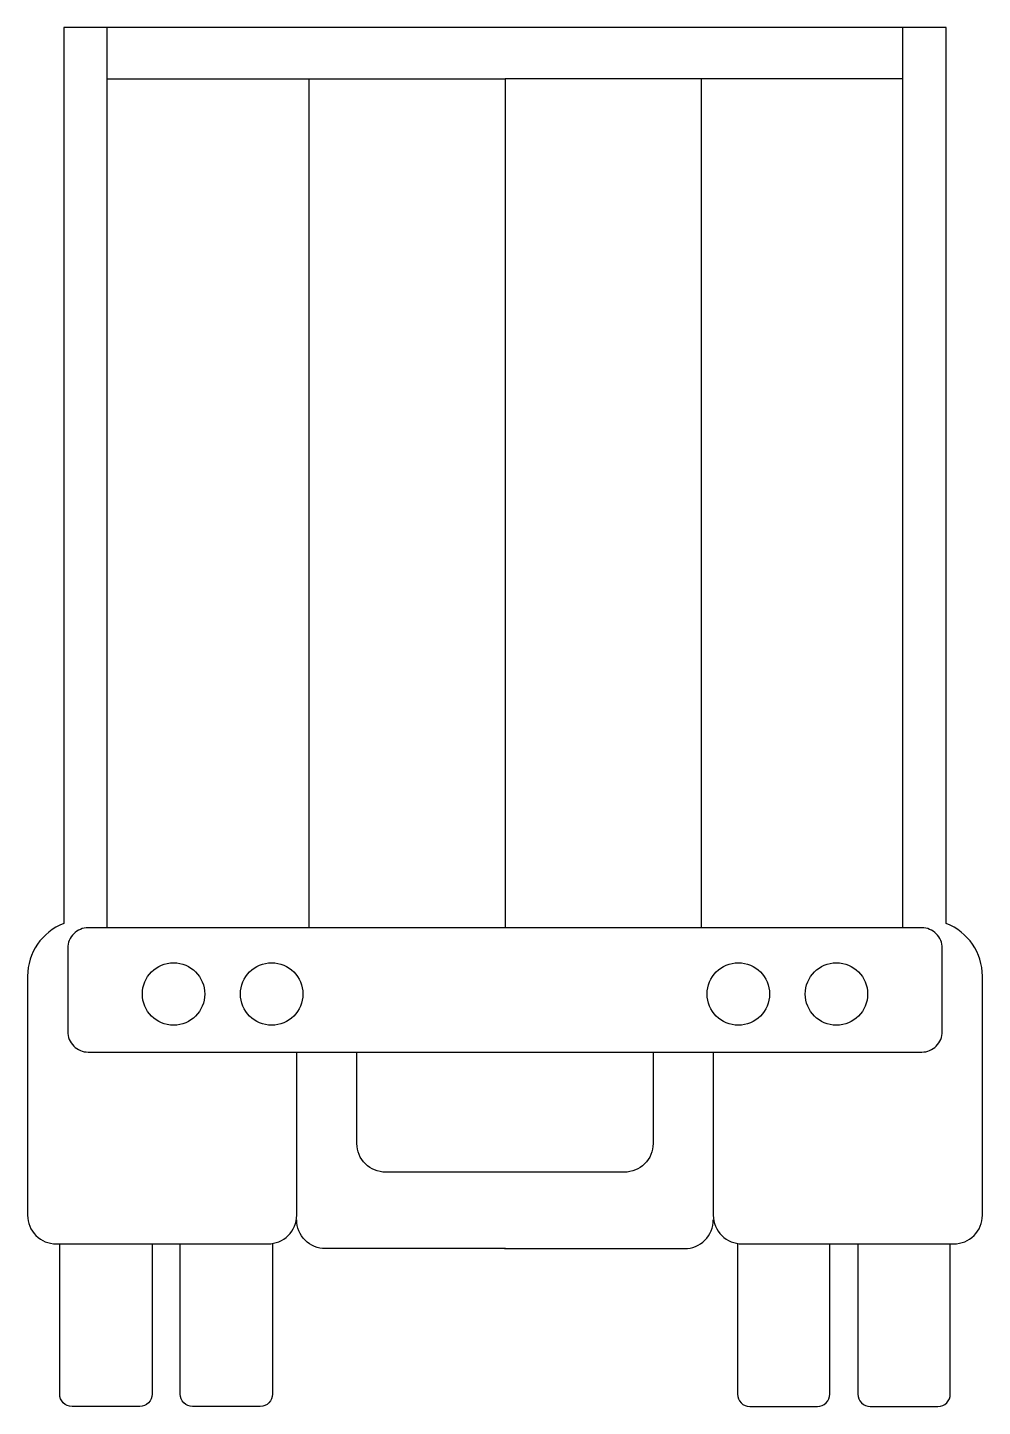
# Model space of a CAD drawing. Extents: x -1.18 to 1.18, y 0 to 3.41.
import ezdxf

# ---------------------------------------------------------------- set-up
doc = ezdxf.new("R2010")
doc.units = 0
doc.header["$LTSCALE"] = 100
doc.header["$MEASUREMENT"] = 0
doc.layers.add('C-CARRO', color=2, linetype='CONTINUOUS')

msp = doc.modelspace()

# ---------------------------------------------------------------- linework, layer by layer
at = {"layer": 'C-CARRO', "linetype": 'CONTINUOUS'}
for p, q in [((0.9826, 1.1826), (0.9826, 3.4068)), ((-0.9826, 3.2804), (0, 3.2804)), ((-0.4847, 3.2804), (-0.4847, 1.1826)), ((0, 3.2804), (0, 1.1826)), ((0.9826, 3.2804), (0, 3.2804)), ((0.4847, 3.2804), (0.4847, 1.1826))]:
    msp.add_line(p, q, dxfattribs=at)
for points in [[(0.5146, 0.8741), (0.5146, 0.4725, 0.414214), (0.5855, 0.4016), (1.1085, 0.4016, 0.414214), (1.1794, 0.4725), (1.1794, 1.063, 0.310505), (1.0901, 1.193), (1.0901, 3.4068), (0, 3.4068), (-1.0901, 3.4068), (-1.0901, 1.193, 0.310505), (-1.1794, 1.063), (-1.1794, 0.4725, 0.414214), (-1.1085, 0.4016), (-0.5855, 0.4016, 0.414214), (-0.5146, 0.4725), (-0.5146, 0.8741)], [(0.3658, 0.8741), (0.3658, 0.6496, -0.414214), (0.2949, 0.5788), (0, 0.5788), (-0.2949, 0.5788, -0.414214), (-0.3658, 0.6496), (-0.3658, 0.8741)], [(0.0013, 0.3898), (-0.4437, 0.3898, -0.414214), (-0.5146, 0.4607)], [(-0.0013, 0.3898), (0.4437, 0.3898, 0.414214), (0.5146, 0.4607)], [(-0.8718, 0.4016), (-0.8718, 0.0304, -0.414214), (-0.9022, 0), (-1.0696, 0, -0.414214), (-1.1, 0.0304), (-1.1, 0.4016)], [(-0.5742, 0.4016), (-0.5742, 0.0304, -0.414214), (-0.6045, 0), (-0.772, 0, -0.414214), (-0.8023, 0.0304), (-0.8023, 0.4016)], [(0.5742, 0.4016), (0.5742, 0.0304, 0.414214), (0.6045, 0), (0.772, 0, 0.414214), (0.8023, 0.0304), (0.8023, 0.4016)], [(0.8718, 0.4016), (0.8718, 0.0304, 0.414214), (0.9022, 0), (1.0696, 0, 0.414214), (1.1, 0.0304), (1.1, 0.4016)]]:
    msp.add_lwpolyline(points, format="xyb", dxfattribs=at)
msp.add_lwpolyline([(-0.9826, 1.1826), (-0.9826, 3.4068)], dxfattribs=at)
msp.add_lwpolyline([(-1.0295, 1.1826, 0.414214), (-1.0802, 1.132), (-1.0802, 0.9262, 0.414214), (-1.0295, 0.8755), (0, 0.8755), (1.0295, 0.8755, 0.414214), (1.0802, 0.9262), (1.0802, 1.132, 0.414214), (1.0295, 1.1826), (0, 1.1826)], format="xyb", close=True, dxfattribs=at)
for centre in [(-0.8188, 1.0189), (-0.5764, 1.0189), (0.5764, 1.0189), (0.8188, 1.0189)]:
    msp.add_circle(centre, 0.0771, dxfattribs=at)

doc.saveas('drawing.dxf')
